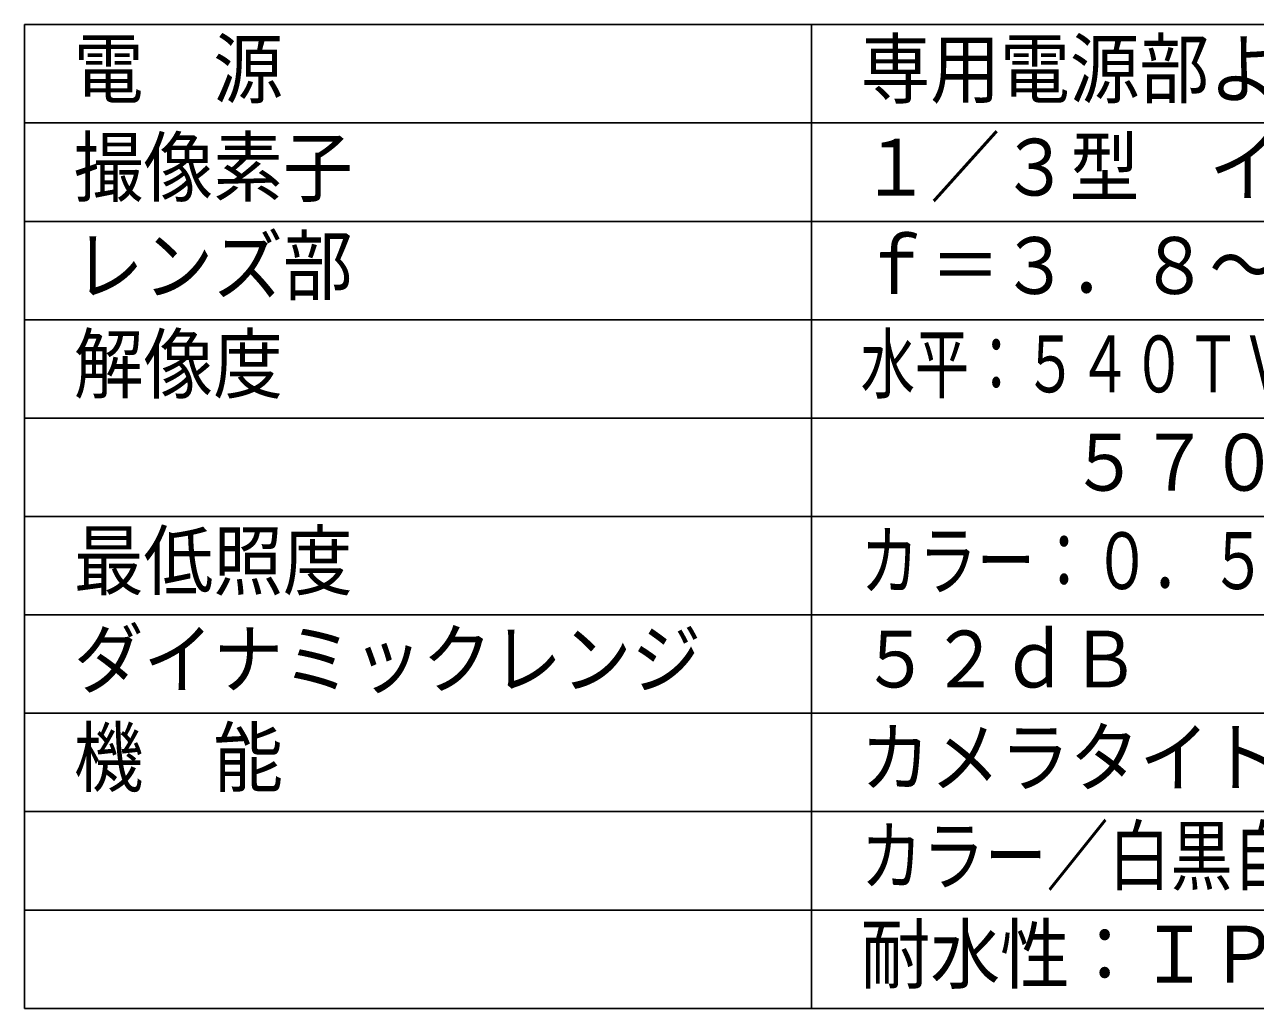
# Model space of a CAD drawing. Units: millimetres, scale not verified. Extents: x -63 to 63, y -57 to 57.
# Drawn here: x -62.5 to 0.1, y -56.5 to -6.5 of the extents above; entities that cross this region are included whole.
import ezdxf
from ezdxf.enums import TextEntityAlignment as Align

# ---------------------------------------------------------------- set-up
doc = ezdxf.new("R2010")
doc.units = ezdxf.units.MM
doc.header["$LTSCALE"] = 0.190236
doc.layers.add('0-0_WAKU', color=1, linetype='Continuous')
doc.layers.add('0-1_MOJI1', color=2, linetype='Continuous')
doc.styles.add('ＭＳ ゴシック', font='')
doc.styles.get('ＭＳ ゴシック').set_extended_font_data('MS Gothic')

msp = doc.modelspace()

# ---------------------------------------------------------------- linework, layer by layer
at = {"layer": '0-0_WAKU', "color": 4}
for p, q in [((-62.5001, -6.5), (-62.5001, -56.5001)), ((-62.5001, -6.5), (62.5001, -6.5)), ((-22.5, -6.5), (-22.5, -56.5001)), ((62.5001, -56.5001), (-62.5001, -56.5001))]:
    msp.add_line(p, q, dxfattribs=at)
at = {"layer": '0-0_WAKU'}
for p, q in [((-62.5001, -11.5), (62.5001, -11.5)), ((-62.5001, -16.5), (62.5001, -16.5)), ((-62.5001, -21.5), (62.5001, -21.5)), ((-62.5001, -26.5), (62.5001, -26.5)), ((-62.5001, -31.5), (62.5001, -31.5)), ((-62.5001, -36.5001), (62.5001, -36.5001)), ((-62.5001, -41.5001), (62.5001, -41.5001)), ((-62.5001, -46.5001), (62.5001, -46.5001)), ((-62.5001, -51.5001), (62.5001, -51.5001))]:
    msp.add_line(p, q, dxfattribs=at)

# ---------------------------------------------------------------- texts
at = {"layer": '0-1_MOJI1', "style": 'ＭＳ ゴシック'}
for s, width, p in [('専用電源部より供給', 0.9, (-20, -11.0551)), ('電\u3000源', 0.9, (-60.0001, -11.0551)), ('撮像素子', 0.9, (-60.0001, -16.0551)), ('１／３型\u3000インターラインＣＣＤ', 0.9, (-20, -16.0551)), ('レンズ部', 0.9, (-60.0001, -21.0551)), ('ｆ＝３．８～８ｍｍ（２倍バリフォーカル）', 0.9, (-20, -21.0551)), ('解像度', 0.9, (-60.0001, -26.0552)), ('水平：５４０ＴＶ本ｔｙｐ、５２０ＴＶ本以上（カラーモード）', 0.7, (-20, -26.0552)), ('\u3000\u3000\u3000５７０ＴＶ本以上（白黒モード）', 0.9, (-20, -31.0552)), ('最低照度', 0.9, (-60.0001, -36.0552)), ('カラー：０．５ルクス／白黒：０．０５ルクス（Ｆ１．４）', 0.75, (-20, -36.0552)), ('ダイナミックレンジ', 0.9, (-60.0001, -41.0552)), ('５２ｄＢ', 0.9, (-20, -41.0552)), ('機\u3000能', 0.9, (-60.0001, -46.0552)), ('カメラタイトル、電子感度アップ', 0.9, (-20, -46.0552)), ('カラー／白黒自動替、モーションディテクター、画揺補正', 0.8, (-20, -51.0552)), ('耐水性：ＩＰ６６（ＩＥＣ６０５２９）', 0.9, (-20, -56.0552))]:
    msp.add_text(s, height=2.887, dxfattribs=dict(at, width=width)).set_placement(p, align=Align.BOTTOM_LEFT)

doc.saveas('drawing.dxf')
